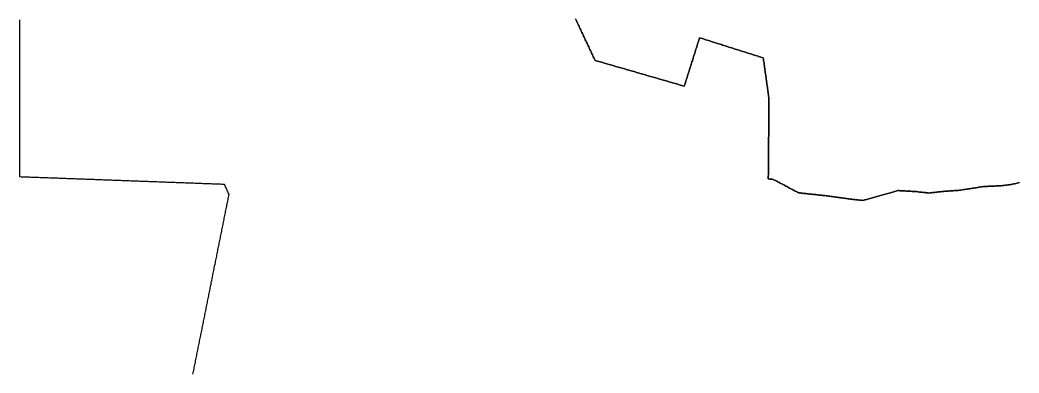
# Model space of a CAD drawing. Header units: inches. Extents: x 130170 to 284068, y 377793 to 804530.
# Drawn here: x 187300 to 194689, y 706349 to 708962 of the extents above; entities that cross this region are included whole.
import ezdxf

# ---------------------------------------------------------------- set-up
doc = ezdxf.new("R2010")
doc.units = ezdxf.units.IN
doc.header["$MEASUREMENT"] = 0
doc.layers.add('muni_il', color=7, linetype='Continuous')

msp = doc.modelspace()

# ---------------------------------------------------------------- linework, layer by layer
at = {"layer": 'muni_il'}
for points in [[(188579.4, 706341.2), (188581.4, 706351), (188583.3, 706360.8), (188585.3, 706370.6), (188587.3, 706380.4), (188589.3, 706390.2), (188591.2, 706400), (188593.2, 706409.8), (188595.2, 706419.6), (188597.1, 706429.4), (188599.1, 706439.2), (188601.1, 706449), (188603, 706458.8), (188605, 706468.6), (188607, 706478.4), (188609, 706488.2), (188610.9, 706498), (188612.9, 706507.8), (188614.9, 706517.6), (188616.8, 706527.4), (188618.8, 706537.3), (188620.8, 706547.1), (188622.7, 706556.9), (188624.7, 706566.7), (188626.7, 706576.5), (188628.7, 706586.3), (188630.6, 706596.1), (188632.6, 706605.9), (188634.6, 706615.7), (188636.5, 706625.5), (188638.5, 706635.3), (188640.5, 706645.1), (188642.4, 706654.9), (188644.4, 706664.7), (188646.4, 706674.5), (188648.4, 706684.3), (188650.3, 706694.1), (188652.3, 706703.9), (188654.3, 706713.7), (188656.2, 706723.5), (188658.2, 706733.3), (188660.2, 706743.1), (188662.2, 706752.9), (188664.1, 706762.7), (188666.1, 706772.5), (188668.1, 706782.3), (188670, 706792.1), (188672, 706801.9), (188674, 706811.8), (188675.9, 706821.6), (188677.9, 706831.4), (188679.9, 706841.2), (188681.9, 706851), (188683.8, 706860.8), (188685.8, 706870.6), (188687.8, 706880.4), (188689.7, 706890.2), (188691.7, 706900), (188693.7, 706909.8), (188695.6, 706919.6), (188697.6, 706929.4), (188699.6, 706939.2), (188701.6, 706949), (188703.5, 706958.8), (188705.5, 706968.6), (188707.5, 706978.4), (188709.4, 706988.2), (188711.4, 706998), (188713.4, 707007.8), (188715.3, 707017.6), (188717.1, 707026.3), (188718.8, 707034.9), (188720.6, 707043.5), (188722.3, 707052.2), (188724, 707060.8), (188725.8, 707069.5), (188727.5, 707078.1), (188729.5, 707087.8), (188731.4, 707097.5), (188733.4, 707107.2), (188735.3, 707116.9), (188737.3, 707126.6), (188739.2, 707136.3), (188741.2, 707146.1), (188743.1, 707155.8), (188745.1, 707165.5), (188747, 707175.2), (188749, 707184.9), (188750.9, 707194.6), (188752.9, 707204.3), (188754.8, 707214), (188756.8, 707223.7), (188758.7, 707233.4), (188760.7, 707243.1), (188762.6, 707252.8), (188764.6, 707262.6), (188766.5, 707272.3), (188768.5, 707282), (188770.4, 707291.7), (188772.4, 707301.4), (188774.3, 707311.1), (188776.3, 707320.8), (188778.2, 707330.5), (188780.2, 707340.2), (188782.1, 707349.9), (188784.1, 707359.6), (188786, 707369.3), (188788, 707379.1), (188789.9, 707388.8), (188791.9, 707398.5), (188793.8, 707408.2), (188795.8, 707417.9), (188797.7, 707427.6), (188799.7, 707437.3), (188801.6, 707447), (188803.6, 707456.7), (188805.5, 707466.4), (188807.5, 707476.1), (188809.4, 707485.8), (188811.4, 707495.6), (188813.3, 707505.3), (188815.3, 707515), (188817.2, 707524.7), (188819.2, 707534.4), (188821.2, 707544.1), (188823.1, 707553.8), (188825.1, 707563.5), (188827, 707573.2), (188829, 707582.9), (188830.9, 707592.6), (188832.9, 707602.3), (188834.8, 707612), (188836.8, 707621.8), (188838.7, 707631.5), (188840.7, 707641.2), (188842.6, 707650.9), (188844.6, 707660.6), (188846.5, 707670.3), (188842.9, 707678.5), (188839.2, 707686.8), (188835.6, 707695), (188832, 707703.3), (188828.3, 707711.5), (188824.7, 707719.8), (188821, 707728), (188817.4, 707736.3), (188813.7, 707744.5), (188803.8, 707744.9), (188793.8, 707745.2), (188783.9, 707745.6), (188773.9, 707746), (188764, 707746.3), (188754, 707746.7), (188744, 707747.1), (188734.1, 707747.4), (188724.1, 707747.8), (188714.2, 707748.2), (188704.2, 707748.5), (188694.2, 707748.9), (188684.3, 707749.3), (188674.3, 707749.6), (188664.4, 707750), (188654.4, 707750.3), (188644.5, 707750.7), (188634.5, 707751.1), (188624.5, 707751.4), (188614.6, 707751.8), (188604.6, 707752.2), (188594.7, 707752.5), (188584.7, 707752.9), (188574.7, 707753.3), (188564.8, 707753.6), (188554.8, 707754), (188544.9, 707754.4), (188534.9, 707754.7), (188525, 707755.1), (188515, 707755.5), (188505, 707755.8), (188495.1, 707756.2), (188485.1, 707756.6), (188475.2, 707756.9), (188465.2, 707757.3), (188455.2, 707757.7), (188445.3, 707758), (188435.3, 707758.4), (188425.4, 707758.8), (188415.4, 707759.1), (188405.5, 707759.5), (188395.5, 707759.9), (188385.5, 707760.2), (188375.6, 707760.6), (188365.6, 707761), (188355.7, 707761.3), (188345.7, 707761.7), (188335.7, 707762.1), (188325.8, 707762.4), (188315.8, 707762.8), (188305.9, 707763.2), (188295.9, 707763.5), (188286, 707763.9), (188276, 707764.3), (188266, 707764.6), (188256.1, 707765), (188246.1, 707765.4), (188236.2, 707765.7), (188226.2, 707766.1), (188216.2, 707766.4), (188206.3, 707766.8), (188196.3, 707767.2), (188186.4, 707767.5), (188176.4, 707767.9), (188166.5, 707768.3), (188156.5, 707768.6), (188146.5, 707769), (188136.6, 707769.4), (188126.6, 707769.7), (188116.7, 707770.1), (188106.7, 707770.5), (188096.7, 707770.8), (188086.8, 707771.2), (188076.8, 707771.6), (188066.9, 707771.9), (188056.9, 707772.3), (188046.9, 707772.7), (188037, 707773), (188027, 707773.4), (188017.1, 707773.8), (188007.1, 707774.1), (187997.2, 707774.5), (187987.2, 707774.9), (187977.2, 707775.2), (187967.3, 707775.6), (187957.3, 707776), (187947.4, 707776.3), (187937.4, 707776.7), (187927.4, 707777.1), (187917.5, 707777.4), (187907.5, 707777.8), (187897.6, 707778.2), (187887.6, 707778.5), (187877.7, 707778.9), (187867.7, 707779.3), (187857.7, 707779.6), (187847.8, 707780), (187837.8, 707780.4), (187827.9, 707780.7), (187817.9, 707781.1), (187807.9, 707781.5), (187798, 707781.8), (187788, 707782.2), (187778.1, 707782.5), (187768.1, 707782.9), (187758.2, 707783.3), (187748.2, 707783.6), (187738.2, 707784), (187728.3, 707784.4), (187718.3, 707784.7), (187708.4, 707785.1), (187698.4, 707785.5), (187688.4, 707785.8), (187678.5, 707786.2), (187668.5, 707786.6), (187658.6, 707786.9), (187648.6, 707787.3), (187638.7, 707787.7), (187628.7, 707788), (187618.7, 707788.4), (187608.8, 707788.8), (187598.8, 707789.1), (187588.9, 707789.5), (187578.9, 707789.9), (187568.9, 707790.2), (187559, 707790.6), (187549, 707791), (187539.1, 707791.3), (187529.1, 707791.7), (187519.2, 707792.1), (187509.2, 707792.4), (187499.2, 707792.8), (187489.3, 707793.2), (187479.3, 707793.5), (187469.4, 707793.9), (187459.4, 707794.3), (187449.4, 707794.6), (187439.5, 707795), (187429.5, 707795.4), (187419.6, 707795.7), (187409.6, 707796.1), (187399.7, 707796.5), (187389.7, 707796.8), (187379.7, 707797.2), (187369.8, 707797.6), (187359.8, 707797.9), (187349.9, 707798.3), (187339.9, 707798.6), (187329.9, 707799), (187320, 707799.4), (187310, 707799.7), (187300.1, 707800.1), (187300.1, 707810), (187300.1, 707820), (187300.1, 707829.9), (187300.1, 707839.8), (187300.1, 707849.8), (187300.1, 707859.7), (187300.1, 707869.6), (187300.1, 707879.6), (187300.1, 707889.5), (187300.1, 707899.4), (187300.1, 707909.4), (187300.1, 707919.3), (187300.1, 707929.2), (187300.1, 707939.2), (187300.1, 707949.1), (187300.1, 707959), (187300.1, 707969), (187300.1, 707978.9), (187300.1, 707988.8), (187300.1, 707998.8), (187300.1, 708008.7), (187300.1, 708018.6), (187300.1, 708028.6), (187300.1, 708038.5), (187300.1, 708048.4), (187300.1, 708058.4), (187300.1, 708068.3), (187300.1, 708078.2), (187300.1, 708088.2), (187300.1, 708098.1), (187300.1, 708108), (187300.1, 708118), (187300.1, 708127.9), (187300.1, 708137.8), (187300.1, 708147.8), (187300.1, 708157.7), (187300.1, 708167.6), (187300.1, 708177.6), (187300.1, 708187.5), (187300.1, 708197.4), (187300.1, 708207.4), (187300.1, 708217.3), (187300.1, 708227.2), (187300.1, 708237.2), (187300.1, 708247.1), (187300.1, 708257), (187300.1, 708267), (187300.1, 708276.9), (187300.1, 708286.8), (187300.1, 708296.8), (187300.1, 708306.7), (187300.1, 708316.6), (187300.1, 708326.6), (187300.1, 708336.5), (187300.1, 708346.4), (187300.1, 708356.4), (187300.1, 708366.3), (187300.1, 708376.2), (187300.1, 708386.2), (187300.1, 708396.1), (187300.1, 708406), (187300.1, 708416), (187300.1, 708425.9), (187300.1, 708435.8), (187300.1, 708445.8), (187300.1, 708455.7), (187300.1, 708465.6), (187300.1, 708475.6), (187300.1, 708485.5), (187300.1, 708495.4), (187300.1, 708505.4), (187300.1, 708515.3), (187300.1, 708525.2), (187300.1, 708535.2), (187300.1, 708545.1), (187300.1, 708555), (187300.1, 708565), (187300.1, 708574.9), (187300.1, 708584.8), (187300.1, 708594.8), (187300.1, 708604.7), (187300.1, 708614.6), (187300.1, 708624.6), (187300.1, 708634.5), (187300.1, 708644.4), (187300.1, 708654.4), (187300.1, 708664.3), (187300.1, 708674.2), (187300.1, 708684.2), (187300.1, 708694.1), (187300.1, 708704), (187300.1, 708714), (187300.1, 708723.9), (187300.1, 708733.8), (187300.1, 708743.8), (187300.1, 708753.7), (187300.1, 708763.6), (187300.1, 708773.6), (187300.1, 708783.5), (187300.1, 708793.4), (187300.1, 708803.4), (187300.1, 708813.3), (187300.1, 708823.2), (187300.1, 708833.2), (187300.1, 708843.1), (187300.1, 708853), (187300.1, 708863), (187300.1, 708872.9), (187300.1, 708882.8), (187300.1, 708892.8), (187300.1, 708902.7), (187300.1, 708912.6), (187300.1, 708922.5), (187300.1, 708932.5), (187300.1, 708942.4), (187300.1, 708952.3), (187300.1, 708962.3)], [(194692, 707758.3), (194683.1, 707756), (194674.1, 707753.8), (194665.1, 707751.6), (194657.2, 707750), (194649.2, 707748.5), (194641.3, 707747), (194633.3, 707745.4), (194625.3, 707743.9), (194615.6, 707742.6), (194605.9, 707741.3), (194596.1, 707740), (194586.4, 707738.6), (194576.7, 707737.3), (194567, 707736), (194557.3, 707735.5), (194547.7, 707735.1), (194538, 707734.6), (194528.4, 707734.1), (194518.7, 707733.6), (194509.1, 707733.1), (194500.3, 707732.7), (194491.5, 707732.2), (194482.7, 707731.8), (194473.9, 707731.3), (194465.1, 707730.9), (194456.3, 707730.4), (194447.5, 707730), (194438.7, 707729.5), (194431.8, 707729.1), (194425.1, 707729), (194416.4, 707727.6), (194407.6, 707726.1), (194399.3, 707724.7), (194390.9, 707723.4), (194382.6, 707722), (194374.2, 707720.6), (194364.6, 707719.1), (194354.9, 707717.7), (194345.3, 707716.2), (194335.7, 707714.8), (194326.1, 707713.3), (194316.4, 707711.9), (194306.8, 707710.4), (194297.2, 707709), (194287.5, 707707.5), (194277.9, 707706.1), (194268.3, 707704.6), (194258.6, 707703.2), (194249, 707701.7), (194239.4, 707700.3), (194229.9, 707699.7), (194220.3, 707699.1), (194211.4, 707698.6), (194202.4, 707698.1), (194193.5, 707697.5), (194184.6, 707697), (194175.6, 707696.5), (194166.7, 707696), (194157.7, 707695.5), (194148.8, 707695), (194139.9, 707694.5), (194132.8, 707693.6), (194125.8, 707692.8), (194116.9, 707691.8), (194108, 707690.9), (194099.1, 707689.9), (194090.7, 707688.9), (194082.3, 707687.9), (194073.9, 707686.9), (194065.5, 707685.9), (194057.1, 707684.8), (194048.6, 707683.9), (194040, 707682.9), (194031.4, 707681.9), (194022.8, 707680.9), (194017.2, 707681.6), (194011.7, 707682.3), (194002.5, 707683.4), (193997.5, 707683.8), (193988.6, 707684.7), (193979.7, 707685.6), (193970.8, 707686.5), (193962.7, 707687.2), (193954.7, 707687.9), (193952.3, 707688.4), (193946.6, 707689.8), (193940.9, 707691.1), (193932.2, 707691.5), (193923.6, 707692), (193914.9, 707692.4), (193906.2, 707692.9), (193897.5, 707693.3), (193889.2, 707693.8), (193881, 707694.3), (193872.7, 707694.8), (193864.5, 707695.2), (193856.2, 707695.7), (193847.1, 707696.2), (193838, 707696.7), (193829, 707697.2), (193819.9, 707697.6), (193810.8, 707698.1), (193801.8, 707698.6), (193792.7, 707699.1), (193785.1, 707696.9), (193777.4, 707694.8), (193769.8, 707692.7), (193762.2, 707690.6), (193753.9, 707688.3), (193745.6, 707686), (193737.3, 707683.6), (193728.2, 707681.1), (193719.1, 707678.6), (193710, 707676), (193701, 707673.5), (193691.9, 707670.9), (193682.8, 707668.4), (193673.7, 707665.8), (193665, 707663.4), (193656.4, 707660.9), (193647.7, 707658.4), (193639, 707655.9), (193630.4, 707653.5), (193621.7, 707651), (193613, 707648.5), (193604.3, 707646), (193595.6, 707643.6), (193586.9, 707641.1), (193578.2, 707638.6), (193569.6, 707636.1), (193562, 707634), (193554.4, 707631.8), (193546.8, 707629.6), (193541.3, 707628), (193534.4, 707626.2), (193525, 707627.2), (193515.5, 707628.2), (193506.1, 707629.2), (193496.6, 707630.2), (193489.1, 707631), (193481.7, 707631.9), (193474.3, 707632.7), (193467, 707633.5), (193459.9, 707634.2), (193452.9, 707635), (193445.8, 707635.8), (193438, 707636.8), (193430.2, 707637.8), (193429.9, 707637.8), (193429.6, 707637.9), (193422.6, 707638.9), (193415.6, 707639.8), (193408.6, 707640.8), (193398.8, 707642.1), (193389, 707643.5), (193379.1, 707644.9), (193369.3, 707646.2), (193360.5, 707647.4), (193351.7, 707648.7), (193342.9, 707649.9), (193334.1, 707651.1), (193325.3, 707652.3), (193316.5, 707653.5), (193307.2, 707654.9), (193297.9, 707656.2), (193288.5, 707657.5), (193279.2, 707658.8), (193270.6, 707659.8), (193262.1, 707660.7), (193253.6, 707661.6), (193245, 707662.5), (193236.5, 707663.4), (193228, 707664.4), (193219.6, 707665.3), (193211.2, 707666.2), (193202.9, 707667.1), (193194.5, 707668), (193185.6, 707669), (193176.6, 707669.9), (193167.7, 707670.9), (193158.7, 707671.9), (193149.8, 707672.9), (193140.8, 707673.9), (193131.9, 707674.9), (193123, 707675.9), (193114, 707676.8), (193105.1, 707677.8), (193096.1, 707678.8), (193087.2, 707679.7), (193078.2, 707680.7), (193071.6, 707681.4), (193064.9, 707682.2), (193058.3, 707682.9), (193050, 707687.2), (193041.8, 707691.6), (193033.5, 707695.9), (193025.3, 707700.2), (193017, 707704.6), (193008.8, 707708.9), (193000.5, 707713.2), (192992.3, 707717.6), (192984, 707721.9), (192976.7, 707725.9), (192971.8, 707728.5), (192964, 707732.7), (192956.2, 707736.9), (192948.4, 707741), (192939.9, 707745.6), (192931.3, 707750.1), (192922.7, 707754.6), (192914.1, 707759.2), (192905.5, 707763.7), (192896.9, 707768.2), (192888.4, 707772.8), (192879.8, 707777.3), (192871.2, 707781.8), (192862.2, 707782.8), (192854.8, 707783.4), (192847.5, 707783.9), (192846.4, 707784.2), (192840.5, 707785.8), (192834.6, 707787.3), (192834.7, 707796.6), (192834.8, 707805.9), (192834.9, 707815.3), (192835, 707824.6), (192835.1, 707833.9), (192835.2, 707843.2), (192835.3, 707852.5), (192835.4, 707861.8), (192835.5, 707871.1), (192835.6, 707880.4), (192835.7, 707889.9), (192835.7, 707899.3), (192835.8, 707908.7), (192835.9, 707918.1), (192836, 707927.5), (192836, 707936.9), (192836.1, 707946.3), (192836.2, 707955.7), (192836.3, 707965.2), (192836.4, 707974.6), (192836.4, 707984), (192836.5, 707993.4), (192836.6, 708002.8), (192836.7, 708012.8), (192836.8, 708022.8), (192836.8, 708032.8), (192836.9, 708042.8), (192837, 708052.8), (192837.1, 708062.8), (192837.1, 708072.8), (192837.2, 708082.8), (192837.3, 708092.8), (192837.4, 708102.8), (192837.5, 708112.8), (192837.5, 708122.6), (192837.6, 708132.5), (192837.7, 708142.3), (192837.7, 708152.2), (192837.8, 708162), (192837.9, 708171.8), (192838, 708181.7), (192838, 708191.6), (192838.1, 708201.4), (192838.2, 708211.2), (192838.3, 708220.9), (192838.3, 708230.6), (192838.4, 708240.3), (192838.5, 708250), (192838.5, 708259.6), (192838.6, 708269.3), (192838.7, 708279), (192838.7, 708288.7), (192838.8, 708298.3), (192838.9, 708308), (192838.9, 708317.7), (192839, 708327.4), (192839.1, 708335.8), (192839.2, 708344.3), (192839.3, 708352.7), (192839.4, 708361.2), (192839.5, 708369.6), (192839.6, 708378.1), (192838.3, 708387.7), (192836.9, 708397.4), (192835.6, 708407.1), (192834.2, 708416.8), (192832.9, 708426.4), (192831.6, 708436.1), (192830.2, 708445.8), (192828.9, 708455.5), (192827.5, 708465.1), (192826.2, 708474.8), (192824.9, 708484.5), (192823.9, 708491.1), (192823, 708497.8), (192822.1, 708504.4), (192820.7, 708514.2), (192819.3, 708524), (192817.9, 708533.8), (192816.6, 708543.6), (192815.2, 708553.4), (192813.8, 708563.2), (192812.5, 708573), (192811.1, 708582.8), (192809.7, 708592.6), (192808.3, 708602.4), (192807, 708612.2), (192805.6, 708622), (192804.2, 708631.8), (192802.8, 708641.6), (192801.5, 708651.4), (192800.1, 708661.2), (192798.7, 708671), (192797.4, 708680.8), (192788, 708683.8), (192778.6, 708686.8), (192769.2, 708689.8), (192759.8, 708692.8), (192750.4, 708695.8), (192741, 708698.8), (192731.6, 708701.8), (192722.2, 708704.8), (192712.8, 708707.8), (192703.4, 708710.7), (192694, 708713.7), (192684.6, 708716.7), (192675.2, 708719.6), (192665.8, 708722.6), (192656.5, 708725.6), (192647.1, 708728.5), (192637.7, 708731.5), (192628.3, 708734.5), (192618.9, 708737.4), (192609.5, 708740.4), (192600.1, 708743.3), (192590.7, 708746.3), (192581.4, 708749.3), (192572, 708752.2), (192562.6, 708755.2), (192553.1, 708758.3), (192543.7, 708761.3), (192534.3, 708764.3), (192524.9, 708767.3), (192515.5, 708770.3), (192506.1, 708773.3), (192496.7, 708776.3), (192487.3, 708779.3), (192477.9, 708782.3), (192468.5, 708785.3), (192459, 708788.3), (192451.4, 708790.7), (192443.7, 708793.1), (192436, 708795.6), (192428.3, 708798), (192420.6, 708800.4), (192411.2, 708803.4), (192401.8, 708806.4), (192392.3, 708809.3), (192382.9, 708812.3), (192373.5, 708815.3), (192364.1, 708818.3), (192354.6, 708821.2), (192345.2, 708824.2), (192335.8, 708827.2), (192326.3, 708830.1), (192323.4, 708820.7), (192320.4, 708811.3), (192317.4, 708801.9), (192314.4, 708792.4), (192311.5, 708783), (192308.5, 708773.6), (192305.5, 708764.2), (192302.5, 708754.7), (192299.6, 708745.3), (192296.6, 708735.9), (192293.6, 708726.4), (192290.6, 708717), (192287.7, 708707.6), (192284.7, 708698.2), (192281.7, 708688.7), (192278.7, 708679.3), (192275.8, 708669.9), (192272.8, 708660.5), (192269.8, 708651), (192266.9, 708641.6), (192263.9, 708632.2), (192260.9, 708622.8), (192257.9, 708613.3), (192255, 708603.9), (192252, 708594.5), (192249, 708585.1), (192246, 708575.6), (192243.1, 708566.2), (192240.1, 708556.8), (192237.1, 708547.4), (192234.1, 708537.9), (192231.2, 708528.5), (192228.2, 708519.1), (192225.2, 708509.7), (192222.2, 708500.2), (192219.3, 708490.8), (192216.3, 708481.4), (192213.3, 708472), (192203.7, 708474.7), (192194.2, 708477.5), (192184.6, 708480.2), (192175, 708483), (192165.5, 708485.8), (192155.9, 708488.5), (192146.3, 708491.3), (192136.8, 708494.1), (192127.2, 708496.8), (192117.6, 708499.6), (192108.1, 708502.4), (192098.5, 708505.1), (192088.9, 708507.9), (192079.4, 708510.6), (192069.8, 708513.4), (192060.2, 708516.2), (192050.6, 708518.9), (192041.1, 708521.7), (192031.5, 708524.5), (192021.9, 708527.2), (192012.4, 708530), (192002.8, 708532.8), (191993.2, 708535.5), (191983.7, 708538.3), (191974.1, 708541.1), (191964.5, 708543.8), (191955, 708546.6), (191945.4, 708549.3), (191935.8, 708552.1), (191926.3, 708554.9), (191916.7, 708557.6), (191907.1, 708560.4), (191897.6, 708563.2), (191888, 708565.9), (191878.4, 708568.7), (191868.9, 708571.5), (191859.3, 708574.2), (191849.7, 708577), (191840.2, 708579.7), (191830.6, 708582.5), (191821, 708585.3), (191811.4, 708588), (191801.9, 708590.8), (191792.3, 708593.6), (191782.7, 708596.3), (191773.2, 708599.1), (191763.6, 708601.9), (191754, 708604.6), (191744.5, 708607.4), (191734.9, 708610.1), (191725.3, 708612.9), (191715.8, 708615.7), (191706.2, 708618.4), (191696.6, 708621.2), (191687.1, 708624), (191677.5, 708626.7), (191667.9, 708629.5), (191658.4, 708632.3), (191648.8, 708635), (191639.2, 708637.8), (191629.7, 708640.5), (191620.1, 708643.3), (191610.5, 708646.1), (191600.9, 708648.8), (191591.4, 708651.6), (191581.8, 708654.4), (191572.2, 708657.1), (191562.7, 708659.9), (191553.1, 708662.7), (191548.9, 708671.7), (191544.6, 708680.7), (191540.4, 708689.7), (191536.2, 708698.8), (191531.9, 708707.8), (191527.7, 708716.8), (191523.5, 708725.8), (191519.3, 708734.8), (191515, 708743.9), (191510.8, 708752.9), (191506.6, 708761.9), (191502.3, 708770.9), (191498.1, 708780), (191493.9, 708789), (191489.6, 708798), (191485.4, 708807), (191481.2, 708816.1), (191476.9, 708825.1), (191472.7, 708834.1), (191468.5, 708843.1), (191464.2, 708852.2), (191460, 708861.2), (191455.8, 708870.2), (191451.5, 708879.2), (191447.3, 708888.2), (191443.1, 708897.3), (191438.8, 708906.3), (191434.6, 708915.3), (191430.4, 708924.3), (191426.1, 708933.4), (191421.9, 708942.4), (191417.7, 708951.4), (191413.4, 708960.4), (191409.2, 708969.5)], [(191409.2, 708969.5), (191413.4, 708960.4), (191417.7, 708951.4), (191421.9, 708942.4), (191426.1, 708933.4), (191430.4, 708924.3), (191434.6, 708915.3), (191438.8, 708906.3), (191443.1, 708897.3), (191447.3, 708888.2), (191451.5, 708879.2), (191455.8, 708870.2), (191460, 708861.2), (191464.2, 708852.2), (191468.5, 708843.1), (191472.7, 708834.1), (191476.9, 708825.1), (191481.2, 708816.1), (191485.4, 708807), (191489.6, 708798), (191493.9, 708789), (191498.1, 708780), (191502.3, 708770.9), (191506.6, 708761.9), (191510.8, 708752.9), (191515, 708743.9), (191519.3, 708734.8), (191523.5, 708725.8), (191527.7, 708716.8), (191531.9, 708707.8), (191536.2, 708698.8), (191540.4, 708689.7), (191544.6, 708680.7), (191548.9, 708671.7), (191553.1, 708662.7), (191562.7, 708659.9), (191572.2, 708657.1), (191581.8, 708654.4), (191591.4, 708651.6), (191600.9, 708648.8), (191610.5, 708646.1), (191620.1, 708643.3), (191629.7, 708640.5), (191639.2, 708637.8), (191648.8, 708635), (191658.4, 708632.3), (191667.9, 708629.5), (191677.5, 708626.7), (191687.1, 708624), (191696.6, 708621.2), (191706.2, 708618.4), (191715.8, 708615.7), (191725.3, 708612.9), (191734.9, 708610.1), (191744.5, 708607.4), (191754, 708604.6), (191763.6, 708601.9), (191773.2, 708599.1), (191782.7, 708596.3), (191792.3, 708593.6), (191801.9, 708590.8), (191811.4, 708588), (191821, 708585.3), (191830.6, 708582.5), (191840.2, 708579.7), (191849.7, 708577), (191859.3, 708574.2), (191868.9, 708571.5), (191878.4, 708568.7), (191888, 708565.9), (191897.6, 708563.2), (191907.1, 708560.4), (191916.7, 708557.6), (191926.3, 708554.9), (191935.8, 708552.1), (191945.4, 708549.3), (191955, 708546.6), (191964.5, 708543.8), (191974.1, 708541.1), (191983.7, 708538.3), (191993.2, 708535.5), (192002.8, 708532.8), (192012.4, 708530), (192021.9, 708527.2), (192031.5, 708524.5), (192041.1, 708521.7), (192050.6, 708518.9), (192060.2, 708516.2), (192069.8, 708513.4), (192079.4, 708510.6), (192088.9, 708507.9), (192098.5, 708505.1), (192108.1, 708502.4), (192117.6, 708499.6), (192127.2, 708496.8), (192136.8, 708494.1), (192146.3, 708491.3), (192155.9, 708488.5), (192165.5, 708485.8), (192175, 708483), (192184.6, 708480.2), (192194.2, 708477.5), (192203.7, 708474.7), (192213.3, 708472), (192216.3, 708481.4), (192219.3, 708490.8), (192222.2, 708500.2), (192225.2, 708509.7), (192228.2, 708519.1), (192231.2, 708528.5), (192234.1, 708537.9), (192237.1, 708547.4), (192240.1, 708556.8), (192243.1, 708566.2), (192246, 708575.6), (192249, 708585.1), (192252, 708594.5), (192255, 708603.9), (192257.9, 708613.3), (192260.9, 708622.8), (192263.9, 708632.2), (192266.9, 708641.6), (192269.8, 708651), (192272.8, 708660.5), (192275.8, 708669.9), (192278.7, 708679.3), (192281.7, 708688.7), (192284.7, 708698.2), (192287.7, 708707.6), (192290.6, 708717), (192293.6, 708726.4), (192296.6, 708735.9), (192299.6, 708745.3), (192302.5, 708754.7), (192305.5, 708764.2), (192308.5, 708773.6), (192311.5, 708783), (192314.4, 708792.4), (192317.4, 708801.9), (192320.4, 708811.3), (192323.4, 708820.7), (192326.3, 708830.1), (192335.8, 708827.2), (192345.2, 708824.2), (192354.6, 708821.2), (192364.1, 708818.3), (192373.5, 708815.3), (192382.9, 708812.3), (192392.3, 708809.3), (192401.8, 708806.4), (192411.2, 708803.4), (192420.6, 708800.4), (192428.3, 708798), (192436, 708795.6), (192443.7, 708793.1), (192451.4, 708790.7), (192459, 708788.3), (192468.5, 708785.3), (192477.9, 708782.3), (192487.3, 708779.3), (192496.7, 708776.3), (192506.1, 708773.3), (192515.5, 708770.3), (192524.9, 708767.3), (192534.3, 708764.3), (192543.7, 708761.3), (192553.1, 708758.3), (192562.6, 708755.2), (192572, 708752.2), (192581.4, 708749.3), (192590.7, 708746.3), (192600.1, 708743.3), (192609.5, 708740.4), (192618.9, 708737.4), (192628.3, 708734.5), (192637.7, 708731.5), (192647.1, 708728.5), (192656.5, 708725.6), (192665.8, 708722.6), (192675.2, 708719.6), (192684.6, 708716.7), (192694, 708713.7), (192703.4, 708710.7), (192712.8, 708707.8), (192722.2, 708704.8), (192731.6, 708701.8), (192741, 708698.8), (192750.4, 708695.8), (192759.8, 708692.8), (192769.2, 708689.8), (192778.6, 708686.8), (192788, 708683.8), (192797.4, 708680.8), (192798.7, 708671), (192800.1, 708661.2), (192801.5, 708651.4), (192802.8, 708641.6), (192804.2, 708631.8), (192805.6, 708622), (192807, 708612.2), (192808.3, 708602.4), (192809.7, 708592.6), (192811.1, 708582.8), (192812.5, 708573), (192813.8, 708563.2), (192815.2, 708553.4), (192816.6, 708543.6), (192817.9, 708533.8), (192819.3, 708524), (192820.7, 708514.2), (192822.1, 708504.4), (192823, 708497.8), (192823.9, 708491.1), (192824.9, 708484.5), (192826.2, 708474.8), (192827.5, 708465.1), (192828.9, 708455.5), (192830.2, 708445.8), (192831.6, 708436.1), (192832.9, 708426.4), (192834.2, 708416.8), (192835.6, 708407.1), (192836.9, 708397.4), (192838.3, 708387.7), (192839.6, 708378.1), (192839.5, 708369.6), (192839.4, 708361.2), (192839.3, 708352.7), (192839.2, 708344.3), (192839.1, 708335.8), (192839, 708327.4), (192838.9, 708317.7), (192838.9, 708308), (192838.8, 708298.3), (192838.7, 708288.7), (192838.7, 708279), (192838.6, 708269.3), (192838.5, 708259.6), (192838.5, 708250), (192838.4, 708240.3), (192838.3, 708230.6), (192838.3, 708220.9), (192838.2, 708211.2), (192838.1, 708201.4), (192838, 708191.6), (192838, 708181.7), (192837.9, 708171.8), (192837.8, 708162), (192837.7, 708152.2), (192837.7, 708142.3), (192837.6, 708132.5), (192837.5, 708122.6), (192837.5, 708112.8), (192837.4, 708102.8), (192837.3, 708092.8), (192837.2, 708082.8), (192837.1, 708072.8), (192837.1, 708062.8), (192837, 708052.8), (192836.9, 708042.8), (192836.8, 708032.8), (192836.8, 708022.8), (192836.7, 708012.8), (192836.6, 708002.8), (192836.5, 707993.4), (192836.4, 707984), (192836.4, 707974.6), (192836.3, 707965.2), (192836.2, 707955.7), (192836.1, 707946.3), (192836, 707936.9), (192836, 707927.5), (192835.9, 707918.1), (192835.8, 707908.7), (192835.7, 707899.3), (192835.7, 707889.9), (192835.6, 707880.4), (192835.5, 707871.1), (192835.4, 707861.8), (192835.3, 707852.5), (192835.2, 707843.2), (192835.1, 707833.9), (192835, 707824.6), (192834.9, 707815.3), (192834.8, 707805.9), (192834.7, 707796.6), (192834.6, 707787.3), (192840.5, 707785.8), (192846.4, 707784.2), (192847.5, 707783.9), (192854.8, 707783.4), (192862.2, 707782.8), (192871.2, 707781.8), (192879.8, 707777.3), (192888.4, 707772.8), (192896.9, 707768.2), (192905.5, 707763.7), (192914.1, 707759.2), (192922.7, 707754.6), (192931.3, 707750.1), (192939.9, 707745.6), (192948.4, 707741), (192956.2, 707736.9), (192964, 707732.7), (192971.8, 707728.5), (192976.7, 707725.9), (192984, 707721.9), (192992.3, 707717.6), (193000.5, 707713.2), (193008.8, 707708.9), (193017, 707704.6), (193025.3, 707700.2), (193033.5, 707695.9), (193041.8, 707691.6), (193050, 707687.2), (193058.3, 707682.9), (193064.9, 707682.2), (193071.6, 707681.4), (193078.2, 707680.7), (193087.2, 707679.7), (193096.1, 707678.8), (193105.1, 707677.8), (193114, 707676.8), (193123, 707675.9), (193131.9, 707674.9), (193140.8, 707673.9), (193149.8, 707672.9), (193158.7, 707671.9), (193167.7, 707670.9), (193176.6, 707669.9), (193185.6, 707669), (193194.5, 707668), (193202.9, 707667.1), (193211.2, 707666.2), (193219.6, 707665.3), (193228, 707664.4), (193236.5, 707663.4), (193245, 707662.5), (193253.6, 707661.6), (193262.1, 707660.7), (193270.6, 707659.8), (193279.2, 707658.8), (193288.5, 707657.5), (193297.9, 707656.2), (193307.2, 707654.9), (193316.5, 707653.5), (193325.3, 707652.3), (193334.1, 707651.1), (193342.9, 707649.9), (193351.7, 707648.7), (193360.5, 707647.4), (193369.3, 707646.2), (193379.1, 707644.9), (193389, 707643.5), (193398.8, 707642.1), (193408.6, 707640.8), (193415.6, 707639.8), (193422.6, 707638.9), (193429.6, 707637.9), (193429.9, 707637.8), (193430.2, 707637.8), (193438, 707636.8), (193445.8, 707635.8), (193452.9, 707635), (193459.9, 707634.2), (193467, 707633.5), (193474.3, 707632.7), (193481.7, 707631.9), (193489.1, 707631), (193496.6, 707630.2), (193506.1, 707629.2), (193515.5, 707628.2), (193525, 707627.2), (193534.4, 707626.2), (193541.3, 707628), (193546.8, 707629.6), (193554.4, 707631.8), (193562, 707634), (193569.6, 707636.1), (193578.2, 707638.6), (193586.9, 707641.1), (193595.6, 707643.6), (193604.3, 707646), (193613, 707648.5), (193621.7, 707651), (193630.4, 707653.5), (193639, 707655.9), (193647.7, 707658.4), (193656.4, 707660.9), (193665, 707663.4), (193673.7, 707665.8), (193682.8, 707668.4), (193691.9, 707670.9), (193701, 707673.5), (193710, 707676), (193719.1, 707678.6), (193728.2, 707681.1), (193737.3, 707683.6), (193745.6, 707686), (193753.9, 707688.3), (193762.2, 707690.6), (193769.8, 707692.7), (193777.4, 707694.8), (193785.1, 707696.9), (193792.7, 707699.1), (193801.8, 707698.6), (193810.8, 707698.1), (193819.9, 707697.6), (193829, 707697.2), (193838, 707696.7), (193847.1, 707696.2), (193856.2, 707695.7), (193864.5, 707695.2), (193872.7, 707694.8), (193881, 707694.3), (193889.2, 707693.8), (193897.5, 707693.3), (193906.2, 707692.9), (193914.9, 707692.4), (193923.6, 707692), (193932.2, 707691.5), (193940.9, 707691.1), (193946.6, 707689.8), (193952.3, 707688.4), (193954.7, 707687.9), (193962.7, 707687.2), (193970.8, 707686.5), (193979.7, 707685.6), (193988.6, 707684.7), (193997.5, 707683.8), (194002.5, 707683.4), (194011.7, 707682.3), (194017.2, 707681.6), (194022.8, 707680.9), (194031.4, 707681.9), (194040, 707682.9), (194048.6, 707683.9), (194057.1, 707684.8), (194065.5, 707685.9), (194073.9, 707686.9), (194082.3, 707687.9), (194090.7, 707688.9), (194099.1, 707689.9), (194108, 707690.9), (194116.9, 707691.8), (194125.8, 707692.8), (194132.8, 707693.6), (194139.9, 707694.5), (194148.8, 707695), (194157.7, 707695.5), (194166.7, 707696), (194175.6, 707696.5), (194184.6, 707697), (194193.5, 707697.5), (194202.4, 707698.1), (194211.4, 707698.6), (194220.3, 707699.1), (194229.9, 707699.7), (194239.4, 707700.3), (194249, 707701.7), (194258.6, 707703.2), (194268.3, 707704.6), (194277.9, 707706.1), (194287.5, 707707.5), (194297.2, 707709), (194306.8, 707710.4), (194316.4, 707711.9), (194326.1, 707713.3), (194335.7, 707714.8), (194345.3, 707716.2), (194354.9, 707717.7), (194364.6, 707719.1), (194374.2, 707720.6), (194382.6, 707722), (194390.9, 707723.4), (194399.3, 707724.7), (194407.6, 707726.1), (194416.4, 707727.6), (194425.1, 707729), (194431.8, 707729.1), (194438.7, 707729.5), (194447.5, 707730), (194456.3, 707730.4), (194465.1, 707730.9), (194473.9, 707731.3), (194482.7, 707731.8), (194491.5, 707732.2), (194500.3, 707732.7), (194509.1, 707733.1), (194518.7, 707733.6), (194528.4, 707734.1), (194538, 707734.6), (194547.7, 707735.1), (194557.3, 707735.5), (194567, 707736), (194576.7, 707737.3), (194586.4, 707738.6), (194596.1, 707740), (194605.9, 707741.3), (194615.6, 707742.6), (194625.3, 707743.9), (194633.3, 707745.4), (194641.3, 707747), (194649.2, 707748.5), (194657.2, 707750), (194665.1, 707751.6), (194674.1, 707753.8), (194683.1, 707756), (194692, 707758.3)]]:
    msp.add_lwpolyline(points, dxfattribs=at)

doc.saveas('drawing.dxf')
